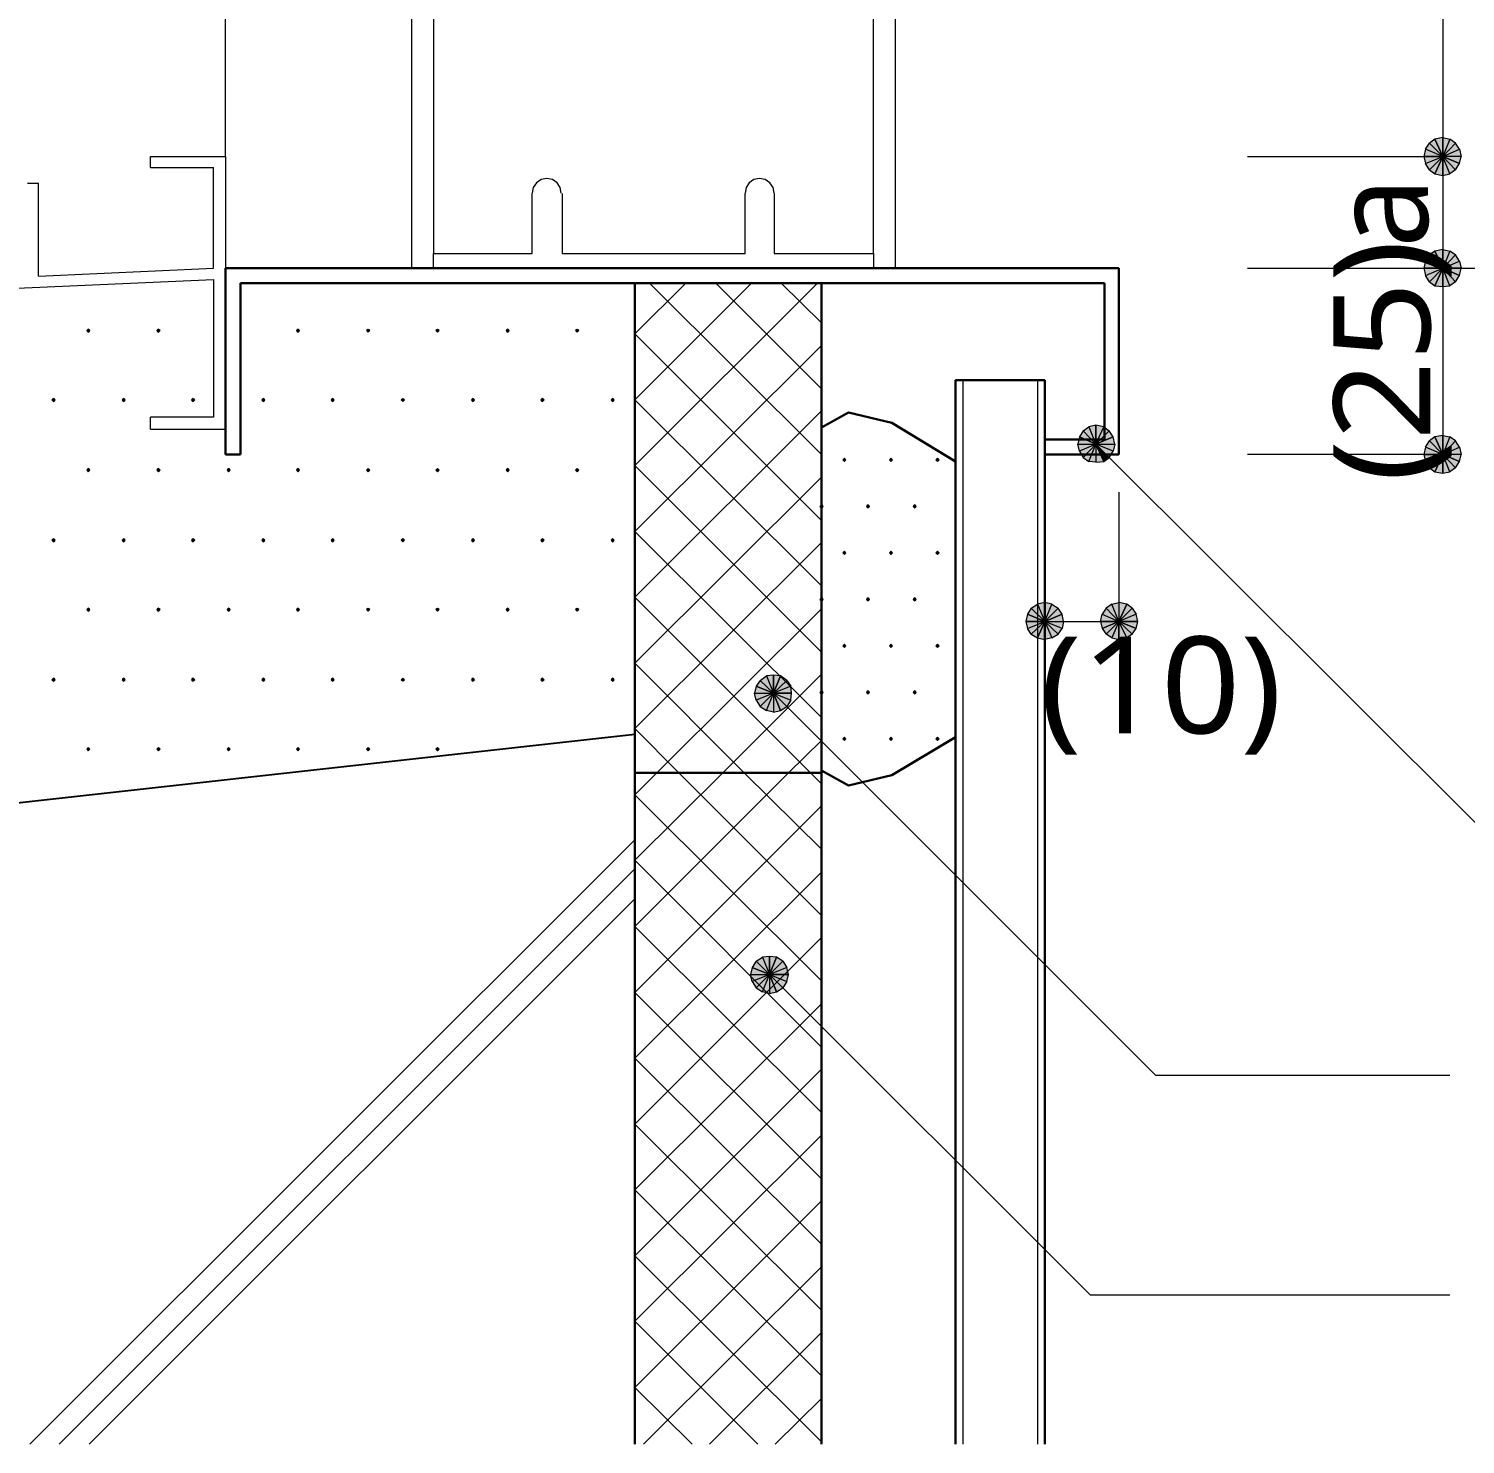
# Model space of a CAD drawing. Header units: millimetres. Extents: x 0 to 420, y 0 to 297.
# Drawn here: x 247 to 285.57, y 114.45 to 152.46 of the extents above; entities that cross this region are included whole.
import ezdxf
from ezdxf.enums import TextEntityAlignment as Align

# ---------------------------------------------------------------- set-up
doc = ezdxf.new("R2010")
doc.units = ezdxf.units.MM
doc.styles.add('kst32b', font='NotoSansJP-Variable.ttf')

msp = doc.modelspace()

# ---------------------------------------------------------------- hatches: boundary and pattern name
h = msp.add_hatch(color=7)
h.paths.add_polyline_path([(284.755, 149.5), (284.607, 149.394), (284.967, 149.034), (284.755, 149.5)])
h.paths.add_polyline_path([(284.607, 149.394), (284.967, 149.034), (284.501, 149.225), (284.607, 149.394)])
h.paths.add_polyline_path([(284.967, 149.034), (284.501, 149.225), (284.459, 149.034), (284.967, 149.034)])
h = msp.add_hatch(color=7)
h.paths.add_polyline_path([(285.305, 149.394), (285.157, 149.5), (284.967, 149.034), (285.305, 149.394)])
h.paths.add_polyline_path([(285.157, 149.5), (284.967, 149.034), (284.967, 149.542), (285.157, 149.5)])
h.paths.add_polyline_path([(284.967, 149.034), (284.967, 149.542), (284.755, 149.5), (284.967, 149.034)])
h = msp.add_hatch(color=7)
h.paths.add_polyline_path([(285.411, 148.844), (285.454, 149.034), (284.967, 149.034), (285.411, 148.844)])
h.paths.add_polyline_path([(285.454, 149.034), (284.967, 149.034), (285.411, 149.225), (285.454, 149.034)])
h.paths.add_polyline_path([(284.967, 149.034), (285.411, 149.225), (285.305, 149.394), (284.967, 149.034)])
h = msp.add_hatch(color=7)
h.paths.add_polyline_path([(284.459, 149.034), (284.501, 148.844), (284.967, 149.034), (284.459, 149.034)])
h.paths.add_polyline_path([(284.501, 148.844), (284.967, 149.034), (284.607, 148.675), (284.501, 148.844)])
h.paths.add_polyline_path([(284.967, 149.034), (284.607, 148.675), (284.755, 148.569), (284.967, 149.034)])
for points in [[(284.755, 148.569), (284.967, 148.526), (284.967, 149.034), (284.755, 148.569)], [(284.755, 145.563), (284.967, 145.542), (284.967, 146.029), (284.755, 145.563)], [(248.603, 144.399), (248.581, 144.378), (248.56, 144.357), (248.581, 144.335), (248.603, 144.314), (248.624, 144.335), (248.645, 144.357), (248.624, 144.378), (248.603, 144.399)], [(250.486, 144.399), (250.465, 144.378), (250.444, 144.357), (250.465, 144.335), (250.486, 144.314), (250.507, 144.335), (250.529, 144.357), (250.507, 144.378), (250.486, 144.399)], [(254.233, 144.399), (254.212, 144.378), (254.191, 144.357), (254.212, 144.335), (254.233, 144.314), (254.254, 144.335), (254.275, 144.357), (254.254, 144.378), (254.233, 144.399)], [(256.117, 144.399), (256.096, 144.378), (256.074, 144.357), (256.096, 144.335), (256.117, 144.314), (256.138, 144.335), (256.159, 144.357), (256.138, 144.378), (256.117, 144.399)], [(257.979, 144.399), (257.958, 144.378), (257.937, 144.357), (257.958, 144.335), (257.979, 144.314), (258, 144.335), (258.022, 144.357), (258, 144.378), (257.979, 144.399)], [(259.863, 144.399), (259.842, 144.378), (259.821, 144.357), (259.842, 144.335), (259.863, 144.314), (259.884, 144.335), (259.905, 144.357), (259.884, 144.378), (259.863, 144.399)], [(261.726, 144.399), (261.705, 144.378), (261.684, 144.357), (261.705, 144.335), (261.726, 144.314), (261.747, 144.335), (261.768, 144.357), (261.747, 144.378), (261.726, 144.399)], [(247.671, 142.536), (247.65, 142.515), (247.629, 142.494), (247.65, 142.473), (247.671, 142.452), (247.692, 142.473), (247.714, 142.494), (247.692, 142.515), (247.671, 142.536)], [(249.555, 142.536), (249.534, 142.515), (249.513, 142.494), (249.534, 142.473), (249.555, 142.452), (249.576, 142.473), (249.597, 142.494), (249.576, 142.515), (249.555, 142.536)], [(251.418, 142.536), (251.396, 142.515), (251.375, 142.494), (251.396, 142.473), (251.418, 142.452), (251.439, 142.473), (251.46, 142.494), (251.439, 142.515), (251.418, 142.536)], [(253.302, 142.536), (253.28, 142.515), (253.259, 142.494), (253.28, 142.473), (253.302, 142.452), (253.323, 142.473), (253.344, 142.494), (253.323, 142.515), (253.302, 142.536)], [(255.164, 142.536), (255.143, 142.515), (255.122, 142.494), (255.143, 142.473), (255.164, 142.452), (255.185, 142.473), (255.207, 142.494), (255.185, 142.515), (255.164, 142.536)], [(257.048, 142.536), (257.027, 142.515), (257.006, 142.494), (257.027, 142.473), (257.048, 142.452), (257.069, 142.473), (257.09, 142.494), (257.069, 142.515), (257.048, 142.536)], [(258.932, 142.536), (258.911, 142.515), (258.889, 142.494), (258.911, 142.473), (258.932, 142.452), (258.953, 142.473), (258.974, 142.494), (258.953, 142.515), (258.932, 142.536)], [(260.795, 142.536), (260.773, 142.515), (260.752, 142.494), (260.773, 142.473), (260.795, 142.452), (260.816, 142.473), (260.837, 142.494), (260.816, 142.515), (260.795, 142.536)], [(262.678, 142.536), (262.657, 142.515), (262.636, 142.494), (262.657, 142.473), (262.678, 142.452), (262.7, 142.473), (262.721, 142.494), (262.7, 142.515), (262.678, 142.536)], [(275.865, 140.843), (276.013, 140.949), (275.654, 141.309), (275.865, 140.843)], [(268.901, 140.928), (268.88, 140.906), (268.859, 140.885), (268.88, 140.864), (268.901, 140.843), (268.923, 140.864), (268.944, 140.885), (268.923, 140.906), (268.901, 140.928)], [(270.15, 140.928), (270.129, 140.906), (270.108, 140.885), (270.129, 140.864), (270.15, 140.843), (270.171, 140.864), (270.193, 140.885), (270.171, 140.906), (270.15, 140.928)], [(271.399, 140.928), (271.378, 140.906), (271.357, 140.885), (271.378, 140.864), (271.399, 140.843), (271.42, 140.864), (271.441, 140.885), (271.42, 140.906), (271.399, 140.928)], [(284.755, 140.568), (284.967, 140.525), (284.967, 141.033), (284.755, 140.568)], [(248.603, 140.652), (248.581, 140.631), (248.56, 140.61), (248.581, 140.589), (248.603, 140.568), (248.624, 140.589), (248.645, 140.61), (248.624, 140.631), (248.603, 140.652)], [(250.486, 140.652), (250.465, 140.631), (250.444, 140.61), (250.465, 140.589), (250.486, 140.568), (250.507, 140.589), (250.529, 140.61), (250.507, 140.631), (250.486, 140.652)], [(252.37, 140.652), (252.349, 140.631), (252.328, 140.61), (252.349, 140.589), (252.37, 140.568), (252.391, 140.589), (252.412, 140.61), (252.391, 140.631), (252.37, 140.652)], [(254.233, 140.652), (254.212, 140.631), (254.191, 140.61), (254.212, 140.589), (254.233, 140.568), (254.254, 140.589), (254.275, 140.61), (254.254, 140.631), (254.233, 140.652)], [(256.117, 140.652), (256.096, 140.631), (256.074, 140.61), (256.096, 140.589), (256.117, 140.568), (256.138, 140.589), (256.159, 140.61), (256.138, 140.631), (256.117, 140.652)], [(257.979, 140.652), (257.958, 140.631), (257.937, 140.61), (257.958, 140.589), (257.979, 140.568), (258, 140.589), (258.022, 140.61), (258, 140.631), (257.979, 140.652)], [(259.863, 140.652), (259.842, 140.631), (259.821, 140.61), (259.842, 140.589), (259.863, 140.568), (259.884, 140.589), (259.905, 140.61), (259.884, 140.631), (259.863, 140.652)], [(261.726, 140.652), (261.705, 140.631), (261.684, 140.61), (261.705, 140.589), (261.726, 140.568), (261.747, 140.589), (261.768, 140.61), (261.747, 140.631), (261.726, 140.652)], [(268.287, 139.679), (268.266, 139.658), (268.245, 139.636), (268.266, 139.615), (268.287, 139.594), (268.309, 139.615), (268.33, 139.636), (268.309, 139.658), (268.287, 139.679)], [(269.536, 139.679), (269.515, 139.658), (269.494, 139.636), (269.515, 139.615), (269.536, 139.594), (269.557, 139.615), (269.579, 139.636), (269.557, 139.658), (269.536, 139.679)], [(270.785, 139.679), (270.764, 139.658), (270.743, 139.636), (270.764, 139.615), (270.785, 139.594), (270.806, 139.615), (270.828, 139.636), (270.806, 139.658), (270.785, 139.679)], [(247.671, 138.769), (247.65, 138.747), (247.629, 138.726), (247.65, 138.705), (247.671, 138.684), (247.692, 138.705), (247.714, 138.726), (247.692, 138.747), (247.671, 138.769)], [(249.555, 138.769), (249.534, 138.747), (249.513, 138.726), (249.534, 138.705), (249.555, 138.684), (249.576, 138.705), (249.597, 138.726), (249.576, 138.747), (249.555, 138.769)], [(251.418, 138.769), (251.396, 138.747), (251.375, 138.726), (251.396, 138.705), (251.418, 138.684), (251.439, 138.705), (251.46, 138.726), (251.439, 138.747), (251.418, 138.769)], [(253.302, 138.769), (253.28, 138.747), (253.259, 138.726), (253.28, 138.705), (253.302, 138.684), (253.323, 138.705), (253.344, 138.726), (253.323, 138.747), (253.302, 138.769)], [(255.164, 138.769), (255.143, 138.747), (255.122, 138.726), (255.143, 138.705), (255.164, 138.684), (255.185, 138.705), (255.207, 138.726), (255.185, 138.747), (255.164, 138.769)], [(257.048, 138.769), (257.027, 138.747), (257.006, 138.726), (257.027, 138.705), (257.048, 138.684), (257.069, 138.705), (257.09, 138.726), (257.069, 138.747), (257.048, 138.769)], [(258.932, 138.769), (258.911, 138.747), (258.889, 138.726), (258.911, 138.705), (258.932, 138.684), (258.953, 138.705), (258.974, 138.726), (258.953, 138.747), (258.932, 138.769)], [(260.795, 138.769), (260.773, 138.747), (260.752, 138.726), (260.773, 138.705), (260.795, 138.684), (260.816, 138.705), (260.837, 138.726), (260.816, 138.747), (260.795, 138.769)], [(262.678, 138.769), (262.657, 138.747), (262.636, 138.726), (262.657, 138.705), (262.678, 138.684), (262.7, 138.705), (262.721, 138.726), (262.7, 138.747), (262.678, 138.769)], [(268.901, 138.43), (268.88, 138.409), (268.859, 138.388), (268.88, 138.367), (268.901, 138.345), (268.923, 138.367), (268.944, 138.388), (268.923, 138.409), (268.901, 138.43)], [(270.15, 138.43), (270.129, 138.409), (270.108, 138.388), (270.129, 138.367), (270.15, 138.345), (270.171, 138.367), (270.193, 138.388), (270.171, 138.409), (270.15, 138.43)], [(271.399, 138.43), (271.378, 138.409), (271.357, 138.388), (271.378, 138.367), (271.399, 138.345), (271.42, 138.367), (271.441, 138.388), (271.42, 138.409), (271.399, 138.43)], [(248.603, 136.906), (248.581, 136.885), (248.56, 136.864), (248.581, 136.842), (248.603, 136.821), (248.624, 136.842), (248.645, 136.864), (248.624, 136.885), (248.603, 136.906)], [(250.486, 136.906), (250.465, 136.885), (250.444, 136.864), (250.465, 136.842), (250.486, 136.821), (250.507, 136.842), (250.529, 136.864), (250.507, 136.885), (250.486, 136.906)], [(252.37, 136.906), (252.349, 136.885), (252.328, 136.864), (252.349, 136.842), (252.37, 136.821), (252.391, 136.842), (252.412, 136.864), (252.391, 136.885), (252.37, 136.906)], [(254.233, 136.906), (254.212, 136.885), (254.191, 136.864), (254.212, 136.842), (254.233, 136.821), (254.254, 136.842), (254.275, 136.864), (254.254, 136.885), (254.233, 136.906)], [(256.117, 136.906), (256.096, 136.885), (256.074, 136.864), (256.096, 136.842), (256.117, 136.821), (256.138, 136.842), (256.159, 136.864), (256.138, 136.885), (256.117, 136.906)], [(257.979, 136.906), (257.958, 136.885), (257.937, 136.864), (257.958, 136.842), (257.979, 136.821), (258, 136.842), (258.022, 136.864), (258, 136.885), (257.979, 136.906)], [(259.863, 136.906), (259.842, 136.885), (259.821, 136.864), (259.842, 136.842), (259.863, 136.821), (259.884, 136.842), (259.905, 136.864), (259.884, 136.885), (259.863, 136.906)], [(261.726, 136.906), (261.705, 136.885), (261.684, 136.864), (261.705, 136.842), (261.726, 136.821), (261.747, 136.842), (261.768, 136.864), (261.747, 136.885), (261.726, 136.906)], [(268.287, 137.181), (268.266, 137.16), (268.245, 137.139), (268.266, 137.118), (268.287, 137.096), (268.309, 137.118), (268.33, 137.139), (268.309, 137.16), (268.287, 137.181)], [(269.536, 137.181), (269.515, 137.16), (269.494, 137.139), (269.515, 137.118), (269.536, 137.096), (269.557, 137.118), (269.579, 137.139), (269.557, 137.16), (269.536, 137.181)], [(270.785, 137.181), (270.764, 137.16), (270.743, 137.139), (270.764, 137.118), (270.785, 137.096), (270.806, 137.118), (270.828, 137.139), (270.806, 137.16), (270.785, 137.181)], [(273.812, 136.737), (273.77, 136.546), (274.278, 136.546), (273.812, 136.737)], [(276.733, 136.356), (276.775, 136.546), (276.267, 136.546), (276.733, 136.356)], [(268.901, 135.932), (268.88, 135.911), (268.859, 135.89), (268.88, 135.869), (268.901, 135.848), (268.923, 135.869), (268.944, 135.89), (268.923, 135.911), (268.901, 135.932)], [(270.15, 135.932), (270.129, 135.911), (270.108, 135.89), (270.129, 135.869), (270.15, 135.848), (270.171, 135.869), (270.193, 135.89), (270.171, 135.911), (270.15, 135.932)], [(271.399, 135.932), (271.378, 135.911), (271.357, 135.89), (271.378, 135.869), (271.399, 135.848), (271.42, 135.869), (271.441, 135.89), (271.42, 135.911), (271.399, 135.932)], [(247.671, 135.022), (247.65, 135.001), (247.629, 134.98), (247.65, 134.959), (247.671, 134.938), (247.692, 134.959), (247.714, 134.98), (247.692, 135.001), (247.671, 135.022)], [(249.555, 135.022), (249.534, 135.001), (249.513, 134.98), (249.534, 134.959), (249.555, 134.938), (249.576, 134.959), (249.597, 134.98), (249.576, 135.001), (249.555, 135.022)], [(251.418, 135.022), (251.396, 135.001), (251.375, 134.98), (251.396, 134.959), (251.418, 134.938), (251.439, 134.959), (251.46, 134.98), (251.439, 135.001), (251.418, 135.022)], [(253.302, 135.022), (253.28, 135.001), (253.259, 134.98), (253.28, 134.959), (253.302, 134.938), (253.323, 134.959), (253.344, 134.98), (253.323, 135.001), (253.302, 135.022)], [(255.164, 135.022), (255.143, 135.001), (255.122, 134.98), (255.143, 134.959), (255.164, 134.938), (255.185, 134.959), (255.207, 134.98), (255.185, 135.001), (255.164, 135.022)], [(257.048, 135.022), (257.027, 135.001), (257.006, 134.98), (257.027, 134.959), (257.048, 134.938), (257.069, 134.959), (257.09, 134.98), (257.069, 135.001), (257.048, 135.022)], [(258.932, 135.022), (258.911, 135.001), (258.889, 134.98), (258.911, 134.959), (258.932, 134.938), (258.953, 134.959), (258.974, 134.98), (258.953, 135.001), (258.932, 135.022)], [(260.795, 135.022), (260.773, 135.001), (260.752, 134.98), (260.773, 134.959), (260.795, 134.938), (260.816, 134.959), (260.837, 134.98), (260.816, 135.001), (260.795, 135.022)], [(262.678, 135.022), (262.657, 135.001), (262.636, 134.98), (262.657, 134.959), (262.678, 134.938), (262.7, 134.959), (262.721, 134.98), (262.7, 135.001), (262.678, 135.022)], [(267.187, 135.086), (266.996, 135.107), (266.996, 134.62), (267.187, 135.086)], [(268.287, 134.683), (268.266, 134.662), (268.245, 134.641), (268.266, 134.62), (268.287, 134.599), (268.309, 134.62), (268.33, 134.641), (268.309, 134.662), (268.287, 134.683)], [(269.536, 134.683), (269.515, 134.662), (269.494, 134.641), (269.515, 134.62), (269.536, 134.599), (269.557, 134.62), (269.579, 134.641), (269.557, 134.662), (269.536, 134.683)], [(270.785, 134.683), (270.764, 134.662), (270.743, 134.641), (270.764, 134.62), (270.785, 134.599), (270.806, 134.62), (270.828, 134.641), (270.806, 134.662), (270.785, 134.683)], [(268.901, 133.435), (268.88, 133.413), (268.859, 133.392), (268.88, 133.371), (268.901, 133.35), (268.923, 133.371), (268.944, 133.392), (268.923, 133.413), (268.901, 133.435)], [(270.15, 133.435), (270.129, 133.413), (270.108, 133.392), (270.129, 133.371), (270.15, 133.35), (270.171, 133.371), (270.193, 133.392), (270.171, 133.413), (270.15, 133.435)], [(271.399, 133.435), (271.378, 133.413), (271.357, 133.392), (271.378, 133.371), (271.399, 133.35), (271.42, 133.371), (271.441, 133.392), (271.42, 133.413), (271.399, 133.435)], [(248.603, 133.159), (248.581, 133.138), (248.56, 133.117), (248.581, 133.096), (248.603, 133.075), (248.624, 133.096), (248.645, 133.117), (248.624, 133.138), (248.603, 133.159)], [(250.486, 133.159), (250.465, 133.138), (250.444, 133.117), (250.465, 133.096), (250.486, 133.075), (250.507, 133.096), (250.529, 133.117), (250.507, 133.138), (250.486, 133.159)], [(252.37, 133.159), (252.349, 133.138), (252.328, 133.117), (252.349, 133.096), (252.37, 133.075), (252.391, 133.096), (252.412, 133.117), (252.391, 133.138), (252.37, 133.159)], [(254.233, 133.159), (254.212, 133.138), (254.191, 133.117), (254.212, 133.096), (254.233, 133.075), (254.254, 133.096), (254.275, 133.117), (254.254, 133.138), (254.233, 133.159)], [(256.117, 133.159), (256.096, 133.138), (256.074, 133.117), (256.096, 133.096), (256.117, 133.075), (256.138, 133.096), (256.159, 133.117), (256.138, 133.138), (256.117, 133.159)], [(257.979, 133.159), (257.958, 133.138), (257.937, 133.117), (257.958, 133.096), (257.979, 133.075), (258, 133.096), (258.022, 133.117), (258, 133.138), (257.979, 133.159)], [(267.081, 127.529), (266.891, 127.55), (266.891, 127.063), (267.081, 127.529)]]:
    msp.add_hatch(color=7).paths.add_polyline_path(points)
h = msp.add_hatch(color=7)
h.paths.add_polyline_path([(284.967, 148.526), (285.157, 148.569), (284.967, 149.034), (284.967, 148.526)])
h.paths.add_polyline_path([(285.157, 148.569), (284.967, 149.034), (285.305, 148.675), (285.157, 148.569)])
h.paths.add_polyline_path([(284.967, 149.034), (285.305, 148.675), (285.411, 148.844), (284.967, 149.034)])
h = msp.add_hatch(color=7)
h.paths.add_polyline_path([(284.755, 146.494), (284.607, 146.389), (284.967, 146.029), (284.755, 146.494)])
h.paths.add_polyline_path([(284.607, 146.389), (284.967, 146.029), (284.501, 146.219), (284.607, 146.389)])
h.paths.add_polyline_path([(284.967, 146.029), (284.501, 146.219), (284.459, 146.029), (284.967, 146.029)])
h = msp.add_hatch(color=7)
h.paths.add_polyline_path([(285.305, 146.389), (285.157, 146.494), (284.967, 146.029), (285.305, 146.389)])
h.paths.add_polyline_path([(285.157, 146.494), (284.967, 146.029), (284.967, 146.537), (285.157, 146.494)])
h.paths.add_polyline_path([(284.967, 146.029), (284.967, 146.537), (284.755, 146.494), (284.967, 146.029)])
h = msp.add_hatch(color=7)
h.paths.add_polyline_path([(285.411, 145.838), (285.454, 146.029), (284.967, 146.029), (285.411, 145.838)])
h.paths.add_polyline_path([(285.454, 146.029), (284.967, 146.029), (285.411, 146.219), (285.454, 146.029)])
h.paths.add_polyline_path([(284.967, 146.029), (285.411, 146.219), (285.305, 146.389), (284.967, 146.029)])
h = msp.add_hatch(color=7)
h.paths.add_polyline_path([(284.459, 146.029), (284.501, 145.838), (284.967, 146.029), (284.459, 146.029)])
h.paths.add_polyline_path([(284.501, 145.838), (284.967, 146.029), (284.607, 145.669), (284.501, 145.838)])
h.paths.add_polyline_path([(284.967, 146.029), (284.607, 145.669), (284.755, 145.563), (284.967, 146.029)])
h = msp.add_hatch(color=7)
h.paths.add_polyline_path([(284.967, 145.542), (285.157, 145.563), (284.967, 146.029), (284.967, 145.542)])
h.paths.add_polyline_path([(285.157, 145.563), (284.967, 146.029), (285.305, 145.669), (285.157, 145.563)])
h.paths.add_polyline_path([(284.967, 146.029), (285.305, 145.669), (285.411, 145.838), (284.967, 146.029)])
h = msp.add_hatch(color=7)
h.paths.add_polyline_path([(275.654, 141.817), (275.463, 141.774), (275.654, 141.309), (275.654, 141.817)])
h.paths.add_polyline_path([(275.463, 141.774), (275.654, 141.309), (275.315, 141.668), (275.463, 141.774)])
h.paths.add_polyline_path([(275.654, 141.309), (275.315, 141.668), (275.209, 141.499), (275.654, 141.309)])
h = msp.add_hatch(color=7)
h.paths.add_polyline_path([(276.119, 141.499), (276.013, 141.668), (275.654, 141.309), (276.119, 141.499)])
h.paths.add_polyline_path([(276.013, 141.668), (275.654, 141.309), (275.865, 141.774), (276.013, 141.668)])
h.paths.add_polyline_path([(275.654, 141.309), (275.865, 141.774), (275.654, 141.817), (275.654, 141.309)])
h = msp.add_hatch(color=7)
h.paths.add_polyline_path([(285.305, 141.393), (285.157, 141.499), (284.967, 141.033), (285.305, 141.393)])
h.paths.add_polyline_path([(285.157, 141.499), (284.967, 141.033), (284.967, 141.542), (285.157, 141.499)])
h.paths.add_polyline_path([(284.967, 141.033), (284.967, 141.542), (284.755, 141.499), (284.967, 141.033)])
h = msp.add_hatch(color=7)
h.paths.add_polyline_path([(275.209, 141.499), (275.167, 141.309), (275.654, 141.309), (275.209, 141.499)])
h.paths.add_polyline_path([(275.167, 141.309), (275.654, 141.309), (275.209, 141.118), (275.167, 141.309)])
h.paths.add_polyline_path([(275.654, 141.309), (275.209, 141.118), (275.315, 140.949), (275.654, 141.309)])
h = msp.add_hatch(color=7)
h.paths.add_polyline_path([(275.315, 140.949), (275.463, 140.843), (275.654, 141.309), (275.315, 140.949)])
h.paths.add_polyline_path([(275.463, 140.843), (275.654, 141.309), (275.654, 140.822), (275.463, 140.843)])
h.paths.add_polyline_path([(275.654, 141.309), (275.654, 140.822), (275.865, 140.843), (275.654, 141.309)])
h = msp.add_hatch(color=7)
h.paths.add_polyline_path([(276.013, 140.949), (276.119, 141.118), (275.654, 141.309), (276.013, 140.949)])
h.paths.add_polyline_path([(276.119, 141.118), (275.654, 141.309), (276.162, 141.309), (276.119, 141.118)])
h.paths.add_polyline_path([(275.654, 141.309), (276.162, 141.309), (276.119, 141.499), (275.654, 141.309)])
h = msp.add_hatch(color=7)
h.paths.add_polyline_path([(284.755, 141.499), (284.607, 141.393), (284.967, 141.033), (284.755, 141.499)])
h.paths.add_polyline_path([(284.607, 141.393), (284.967, 141.033), (284.501, 141.224), (284.607, 141.393)])
h.paths.add_polyline_path([(284.967, 141.033), (284.501, 141.224), (284.459, 141.033), (284.967, 141.033)])
h = msp.add_hatch(color=7)
h.paths.add_polyline_path([(285.411, 140.843), (285.454, 141.033), (284.967, 141.033), (285.411, 140.843)])
h.paths.add_polyline_path([(285.454, 141.033), (284.967, 141.033), (285.411, 141.224), (285.454, 141.033)])
h.paths.add_polyline_path([(284.967, 141.033), (285.411, 141.224), (285.305, 141.393), (284.967, 141.033)])
h = msp.add_hatch(color=7)
h.paths.add_polyline_path([(284.459, 141.033), (284.501, 140.843), (284.967, 141.033), (284.459, 141.033)])
h.paths.add_polyline_path([(284.501, 140.843), (284.967, 141.033), (284.607, 140.674), (284.501, 140.843)])
h.paths.add_polyline_path([(284.967, 141.033), (284.607, 140.674), (284.755, 140.568), (284.967, 141.033)])
h = msp.add_hatch(color=7)
h.paths.add_polyline_path([(284.967, 140.525), (285.157, 140.568), (284.967, 141.033), (284.967, 140.525)])
h.paths.add_polyline_path([(285.157, 140.568), (284.967, 141.033), (285.305, 140.674), (285.157, 140.568)])
h.paths.add_polyline_path([(284.967, 141.033), (285.305, 140.674), (285.411, 140.843), (284.967, 141.033)])
h = msp.add_hatch(color=7)
h.paths.add_polyline_path([(274.278, 137.054), (274.087, 137.012), (274.278, 136.546), (274.278, 137.054)])
h.paths.add_polyline_path([(274.087, 137.012), (274.278, 136.546), (273.918, 136.906), (274.087, 137.012)])
h.paths.add_polyline_path([(274.278, 136.546), (273.918, 136.906), (273.812, 136.737), (274.278, 136.546)])
h = msp.add_hatch(color=7)
h.paths.add_polyline_path([(274.743, 136.737), (274.637, 136.906), (274.278, 136.546), (274.743, 136.737)])
h.paths.add_polyline_path([(274.637, 136.906), (274.278, 136.546), (274.468, 137.012), (274.637, 136.906)])
h.paths.add_polyline_path([(274.278, 136.546), (274.468, 137.012), (274.278, 137.054), (274.278, 136.546)])
h = msp.add_hatch(color=7)
h.paths.add_polyline_path([(275.929, 136.906), (275.823, 136.737), (276.267, 136.546), (275.929, 136.906)])
h.paths.add_polyline_path([(275.823, 136.737), (276.267, 136.546), (275.78, 136.546), (275.823, 136.737)])
h.paths.add_polyline_path([(276.267, 136.546), (275.78, 136.546), (275.823, 136.356), (276.267, 136.546)])
h = msp.add_hatch(color=7)
h.paths.add_polyline_path([(276.479, 137.012), (276.267, 137.054), (276.267, 136.546), (276.479, 137.012)])
h.paths.add_polyline_path([(276.267, 137.054), (276.267, 136.546), (276.077, 137.012), (276.267, 137.054)])
h.paths.add_polyline_path([(276.267, 136.546), (276.077, 137.012), (275.929, 136.906), (276.267, 136.546)])
h = msp.add_hatch(color=7)
h.paths.add_polyline_path([(276.775, 136.546), (276.733, 136.737), (276.267, 136.546), (276.775, 136.546)])
h.paths.add_polyline_path([(276.733, 136.737), (276.267, 136.546), (276.627, 136.906), (276.733, 136.737)])
h.paths.add_polyline_path([(276.267, 136.546), (276.627, 136.906), (276.479, 137.012), (276.267, 136.546)])
h = msp.add_hatch(color=7)
h.paths.add_polyline_path([(273.77, 136.546), (273.812, 136.356), (274.278, 136.546), (273.77, 136.546)])
h.paths.add_polyline_path([(273.812, 136.356), (274.278, 136.546), (273.918, 136.208), (273.812, 136.356)])
h.paths.add_polyline_path([(274.278, 136.546), (273.918, 136.208), (274.087, 136.102), (274.278, 136.546)])
h = msp.add_hatch(color=7)
h.paths.add_polyline_path([(274.087, 136.102), (274.278, 136.059), (274.278, 136.546), (274.087, 136.102)])
h.paths.add_polyline_path([(274.278, 136.059), (274.278, 136.546), (274.468, 136.102), (274.278, 136.059)])
h.paths.add_polyline_path([(274.278, 136.546), (274.468, 136.102), (274.637, 136.208), (274.278, 136.546)])
h = msp.add_hatch(color=7)
h.paths.add_polyline_path([(274.637, 136.208), (274.743, 136.356), (274.278, 136.546), (274.637, 136.208)])
h.paths.add_polyline_path([(274.743, 136.356), (274.278, 136.546), (274.786, 136.546), (274.743, 136.356)])
h.paths.add_polyline_path([(274.278, 136.546), (274.786, 136.546), (274.743, 136.737), (274.278, 136.546)])
h = msp.add_hatch(color=7)
h.paths.add_polyline_path([(275.823, 136.356), (275.929, 136.208), (276.267, 136.546), (275.823, 136.356)])
h.paths.add_polyline_path([(275.929, 136.208), (276.267, 136.546), (276.077, 136.102), (275.929, 136.208)])
h.paths.add_polyline_path([(276.267, 136.546), (276.077, 136.102), (276.267, 136.059), (276.267, 136.546)])
h = msp.add_hatch(color=7)
h.paths.add_polyline_path([(276.267, 136.059), (276.479, 136.102), (276.267, 136.546), (276.267, 136.059)])
h.paths.add_polyline_path([(276.479, 136.102), (276.267, 136.546), (276.627, 136.208), (276.479, 136.102)])
h.paths.add_polyline_path([(276.267, 136.546), (276.627, 136.208), (276.733, 136.356), (276.267, 136.546)])
h = msp.add_hatch(color=7)
h.paths.add_polyline_path([(266.996, 135.107), (266.806, 135.086), (266.996, 134.62), (266.996, 135.107)])
h.paths.add_polyline_path([(266.806, 135.086), (266.996, 134.62), (266.637, 134.959), (266.806, 135.086)])
h.paths.add_polyline_path([(266.996, 134.62), (266.637, 134.959), (266.531, 134.81), (266.996, 134.62)])
h = msp.add_hatch(color=7)
h.paths.add_polyline_path([(267.483, 134.62), (267.462, 134.81), (266.996, 134.62), (267.483, 134.62)])
h.paths.add_polyline_path([(267.462, 134.81), (266.996, 134.62), (267.356, 134.959), (267.462, 134.81)])
h.paths.add_polyline_path([(266.996, 134.62), (267.356, 134.959), (267.187, 135.086), (266.996, 134.62)])
h = msp.add_hatch(color=7)
h.paths.add_polyline_path([(266.531, 134.81), (266.488, 134.62), (266.996, 134.62), (266.531, 134.81)])
h.paths.add_polyline_path([(266.488, 134.62), (266.996, 134.62), (266.531, 134.429), (266.488, 134.62)])
h.paths.add_polyline_path([(266.996, 134.62), (266.531, 134.429), (266.637, 134.26), (266.996, 134.62)])
h = msp.add_hatch(color=7)
h.paths.add_polyline_path([(266.637, 134.26), (266.806, 134.154), (266.996, 134.62), (266.637, 134.26)])
h.paths.add_polyline_path([(266.806, 134.154), (266.996, 134.62), (266.996, 134.112), (266.806, 134.154)])
h.paths.add_polyline_path([(266.996, 134.62), (266.996, 134.112), (267.187, 134.154), (266.996, 134.62)])
h = msp.add_hatch(color=7)
h.paths.add_polyline_path([(267.187, 134.154), (267.356, 134.26), (266.996, 134.62), (267.187, 134.154)])
h.paths.add_polyline_path([(267.356, 134.26), (266.996, 134.62), (267.462, 134.429), (267.356, 134.26)])
h.paths.add_polyline_path([(266.996, 134.62), (267.462, 134.429), (267.483, 134.62), (266.996, 134.62)])
h = msp.add_hatch(color=7)
h.paths.add_polyline_path([(266.891, 127.55), (266.7, 127.529), (266.891, 127.063), (266.891, 127.55)])
h.paths.add_polyline_path([(266.7, 127.529), (266.891, 127.063), (266.531, 127.423), (266.7, 127.529)])
h.paths.add_polyline_path([(266.891, 127.063), (266.531, 127.423), (266.425, 127.254), (266.891, 127.063)])
h = msp.add_hatch(color=7)
h.paths.add_polyline_path([(267.398, 127.063), (267.356, 127.254), (266.891, 127.063), (267.398, 127.063)])
h.paths.add_polyline_path([(267.356, 127.254), (266.891, 127.063), (267.25, 127.423), (267.356, 127.254)])
h.paths.add_polyline_path([(266.891, 127.063), (267.25, 127.423), (267.081, 127.529), (266.891, 127.063)])
h = msp.add_hatch(color=7)
h.paths.add_polyline_path([(266.425, 127.254), (266.382, 127.063), (266.891, 127.063), (266.425, 127.254)])
h.paths.add_polyline_path([(266.382, 127.063), (266.891, 127.063), (266.425, 126.873), (266.382, 127.063)])
h.paths.add_polyline_path([(266.891, 127.063), (266.425, 126.873), (266.531, 126.704), (266.891, 127.063)])
h = msp.add_hatch(color=7)
h.paths.add_polyline_path([(266.531, 126.704), (266.7, 126.598), (266.891, 127.063), (266.531, 126.704)])
h.paths.add_polyline_path([(266.7, 126.598), (266.891, 127.063), (266.891, 126.555), (266.7, 126.598)])
h.paths.add_polyline_path([(266.891, 127.063), (266.891, 126.555), (267.081, 126.598), (266.891, 127.063)])
h = msp.add_hatch(color=7)
h.paths.add_polyline_path([(267.081, 126.598), (267.25, 126.704), (266.891, 127.063), (267.081, 126.598)])
h.paths.add_polyline_path([(267.25, 126.704), (266.891, 127.063), (267.356, 126.873), (267.25, 126.704)])
h.paths.add_polyline_path([(266.891, 127.063), (267.356, 126.873), (267.398, 127.063), (266.891, 127.063)])

# ---------------------------------------------------------------- linework, layer by layer
at = {"lineweight": 13}
for points in [[(284.967, 216.937), (284.967, 141.033), (279.718, 141.033)], [(252.286, 149.034), (252.286, 175.747)], [(257.281, 175.747), (257.281, 146.029)], [(257.873, 175.747), (257.873, 146.431)], [(269.685, 146.431), (269.685, 175.747)], [(270.277, 146.029), (270.277, 175.747)], [(250.275, 149.034), (252.286, 149.034), (252.286, 141.711)], [(250.275, 148.738), (250.275, 149.034)], [(279.718, 149.034), (284.967, 149.034)], [(247.269, 145.817), (251.968, 146.029), (251.968, 148.738)], [(250.275, 148.738), (251.968, 148.738)], [(246.973, 148.315), (247.269, 148.315)], [(247.269, 145.817), (247.269, 148.315)], [(260.911, 148.442), (260.758, 148.411), (260.634, 148.327), (260.55, 148.203), (260.519, 148.05)], [(261.302, 148.05), (261.272, 148.203), (261.188, 148.327), (261.063, 148.411), (260.911, 148.442)], [(266.626, 148.442), (266.474, 148.411), (266.349, 148.327), (266.265, 148.203), (266.234, 148.05)], [(267.018, 148.05), (266.987, 148.203), (266.903, 148.327), (266.778, 148.411), (266.626, 148.442)], [(260.519, 146.431), (260.519, 148.04)], [(261.324, 148.04), (261.324, 146.431)], [(266.234, 146.431), (266.234, 148.04)], [(267.018, 148.04), (267.018, 146.431)], [(257.873, 146.029), (257.873, 146.431), (260.519, 146.431)], [(261.324, 146.431), (266.234, 146.431)], [(267.018, 146.431), (269.685, 146.431)], [(269.685, 146.431), (269.685, 146.029)], [(269.685, 146.029), (257.873, 146.029)], [(279.718, 146.029), (284.967, 146.029)], [(281.728, 146.029), (284.967, 146.029)], [(284.967, 146.029), (290.195, 146.029)], [(238.57, 145.14), (251.968, 145.732), (251.968, 142.028), (250.275, 142.028)], [(263.271, 144.272), (264.647, 145.627)], [(263.271, 142.494), (266.404, 145.627)], [(263.271, 140.737), (268.182, 145.627)], [(268.287, 141.033), (263.673, 145.627)], [(268.287, 142.79), (265.451, 145.627)], [(268.287, 144.568), (267.208, 145.627)], [(268.287, 139.255), (263.271, 144.272)], [(263.271, 138.959), (268.287, 143.954)], [(272.076, 143.023), (272.076, 114.448)], [(274.087, 143.023), (274.087, 114.448)], [(268.287, 137.499), (263.271, 142.494)], [(250.275, 141.711), (250.275, 142.028)], [(263.271, 137.202), (268.287, 142.198)], [(250.275, 141.711), (252.286, 141.711)], [(275.654, 141.309), (285.941, 131.043)], [(268.287, 135.721), (263.271, 140.737)], [(263.271, 135.424), (268.287, 140.42)], [(276.267, 140.017), (276.267, 136.525)], [(268.287, 133.964), (263.271, 138.959)], [(263.271, 133.667), (268.287, 138.663)], [(268.287, 132.186), (267.991, 132.482), (263.271, 137.202)], [(263.271, 131.889), (263.864, 132.482), (268.287, 136.885)], [(274.278, 136.546), (276.267, 136.546)], [(268.287, 130.429), (266.213, 132.482), (263.271, 135.424)], [(263.271, 130.133), (265.642, 132.482), (268.287, 135.128)], [(266.996, 134.62), (277.262, 124.354)], [(268.287, 128.651), (264.456, 132.482), (263.271, 133.667)], [(263.271, 128.355), (267.398, 132.482), (268.287, 133.35)], [(268.287, 126.894), (263.271, 131.889)], [(263.271, 126.577), (268.287, 131.593)], [(247.036, 114.448), (263.271, 130.683)], [(268.287, 125.116), (263.271, 130.133)], [(247.819, 114.448), (263.271, 129.9)], [(263.271, 124.82), (268.287, 129.815)], [(248.624, 114.448), (263.271, 129.096)], [(268.287, 123.359), (263.271, 128.355)], [(263.271, 123.042), (268.287, 128.058)], [(266.891, 127.063), (275.505, 118.449)], [(268.287, 121.581), (263.271, 126.577)], [(263.271, 121.285), (268.287, 126.28)], [(268.287, 119.825), (263.271, 124.82)], [(263.271, 119.507), (268.287, 124.523)], [(285.157, 124.354), (277.262, 124.354)], [(268.287, 118.046), (263.271, 123.042)], [(263.271, 117.75), (268.287, 122.746)], [(268.287, 116.29), (263.271, 121.285)], [(263.271, 115.972), (268.287, 120.989)], [(268.287, 114.512), (263.271, 119.507)], [(263.504, 114.448), (268.287, 119.211)], [(285.157, 118.449), (275.505, 118.449)], [(266.573, 114.448), (263.271, 117.75)], [(265.282, 114.448), (268.287, 117.454)], [(264.816, 114.448), (263.271, 115.972)], [(267.039, 114.448), (268.287, 115.676)]]:
    msp.add_lwpolyline(points, dxfattribs=at)
at = {"lineweight": 0}
for points in [[(284.607, 149.394), (284.967, 149.034), (284.501, 149.225)], [(284.755, 149.5), (284.607, 149.394), (284.967, 149.034)], [(284.967, 149.034), (284.967, 149.542), (284.755, 149.5)], [(285.157, 149.5), (284.967, 149.034), (284.967, 149.542)], [(285.305, 149.394), (285.157, 149.5), (284.967, 149.034)], [(284.967, 149.034), (285.411, 149.225), (285.305, 149.394)], [(284.967, 149.034), (284.501, 149.225), (284.459, 149.034)], [(284.459, 149.034), (284.501, 148.844), (284.967, 149.034)], [(284.501, 148.844), (284.967, 149.034), (284.607, 148.675)], [(284.967, 149.034), (284.607, 148.675), (284.755, 148.569)], [(284.755, 148.569), (284.967, 148.526), (284.967, 149.034)], [(285.454, 149.034), (284.967, 149.034), (285.411, 149.225)], [(284.967, 148.526), (285.157, 148.569), (284.967, 149.034)], [(285.157, 148.569), (284.967, 149.034), (285.305, 148.675)], [(284.967, 149.034), (285.305, 148.675), (285.411, 148.844)], [(285.411, 148.844), (285.454, 149.034), (284.967, 149.034)], [(284.967, 146.029), (284.501, 146.219), (284.459, 146.029)], [(284.607, 146.389), (284.967, 146.029), (284.501, 146.219)], [(284.755, 146.494), (284.607, 146.389), (284.967, 146.029)], [(284.967, 146.029), (284.967, 146.537), (284.755, 146.494)], [(285.157, 146.494), (284.967, 146.029), (284.967, 146.537)], [(285.305, 146.389), (285.157, 146.494), (284.967, 146.029)], [(284.967, 146.029), (285.411, 146.219), (285.305, 146.389)], [(285.454, 146.029), (284.967, 146.029), (285.411, 146.219)], [(284.459, 146.029), (284.501, 145.838), (284.967, 146.029)], [(284.501, 145.838), (284.967, 146.029), (284.607, 145.669)], [(284.967, 146.029), (284.607, 145.669), (284.755, 145.563)], [(284.755, 145.563), (284.967, 145.542), (284.967, 146.029)], [(284.967, 145.542), (285.157, 145.563), (284.967, 146.029)], [(285.157, 145.563), (284.967, 146.029), (285.305, 145.669)], [(284.967, 146.029), (285.305, 145.669), (285.411, 145.838)], [(285.411, 145.838), (285.454, 146.029), (284.967, 146.029)], [(248.603, 144.399), (248.581, 144.378), (248.56, 144.357), (248.581, 144.335), (248.603, 144.314), (248.624, 144.335), (248.645, 144.357), (248.624, 144.378)], [(250.486, 144.399), (250.465, 144.378), (250.444, 144.357), (250.465, 144.335), (250.486, 144.314), (250.507, 144.335), (250.529, 144.357), (250.507, 144.378)], [(254.233, 144.399), (254.212, 144.378), (254.191, 144.357), (254.212, 144.335), (254.233, 144.314), (254.254, 144.335), (254.275, 144.357), (254.254, 144.378)], [(256.117, 144.399), (256.096, 144.378), (256.074, 144.357), (256.096, 144.335), (256.117, 144.314), (256.138, 144.335), (256.159, 144.357), (256.138, 144.378)], [(257.979, 144.399), (257.958, 144.378), (257.937, 144.357), (257.958, 144.335), (257.979, 144.314), (258, 144.335), (258.022, 144.357), (258, 144.378)], [(259.863, 144.399), (259.842, 144.378), (259.821, 144.357), (259.842, 144.335), (259.863, 144.314), (259.884, 144.335), (259.905, 144.357), (259.884, 144.378)], [(261.726, 144.399), (261.705, 144.378), (261.684, 144.357), (261.705, 144.335), (261.726, 144.314), (261.747, 144.335), (261.768, 144.357), (261.747, 144.378)], [(247.671, 142.536), (247.65, 142.515), (247.629, 142.494), (247.65, 142.473), (247.671, 142.452), (247.692, 142.473), (247.714, 142.494), (247.692, 142.515)], [(249.555, 142.536), (249.534, 142.515), (249.513, 142.494), (249.534, 142.473), (249.555, 142.452), (249.576, 142.473), (249.597, 142.494), (249.576, 142.515)], [(251.418, 142.536), (251.396, 142.515), (251.375, 142.494), (251.396, 142.473), (251.418, 142.452), (251.439, 142.473), (251.46, 142.494), (251.439, 142.515)], [(253.302, 142.536), (253.28, 142.515), (253.259, 142.494), (253.28, 142.473), (253.302, 142.452), (253.323, 142.473), (253.344, 142.494), (253.323, 142.515)], [(255.164, 142.536), (255.143, 142.515), (255.122, 142.494), (255.143, 142.473), (255.164, 142.452), (255.185, 142.473), (255.207, 142.494), (255.185, 142.515)], [(257.048, 142.536), (257.027, 142.515), (257.006, 142.494), (257.027, 142.473), (257.048, 142.452), (257.069, 142.473), (257.09, 142.494), (257.069, 142.515)], [(258.932, 142.536), (258.911, 142.515), (258.889, 142.494), (258.911, 142.473), (258.932, 142.452), (258.953, 142.473), (258.974, 142.494), (258.953, 142.515)], [(260.795, 142.536), (260.773, 142.515), (260.752, 142.494), (260.773, 142.473), (260.795, 142.452), (260.816, 142.473), (260.837, 142.494), (260.816, 142.515)], [(262.678, 142.536), (262.657, 142.515), (262.636, 142.494), (262.657, 142.473), (262.678, 142.452), (262.7, 142.473), (262.721, 142.494), (262.7, 142.515)], [(275.654, 141.309), (275.315, 141.668), (275.209, 141.499)], [(275.463, 141.774), (275.654, 141.309), (275.315, 141.668)], [(275.654, 141.817), (275.463, 141.774), (275.654, 141.309)], [(275.654, 141.309), (275.865, 141.774), (275.654, 141.817)], [(276.013, 141.668), (275.654, 141.309), (275.865, 141.774)], [(276.119, 141.499), (276.013, 141.668), (275.654, 141.309)], [(284.967, 141.033), (284.967, 141.542), (284.755, 141.499)], [(285.157, 141.499), (284.967, 141.033), (284.967, 141.542)], [(275.209, 141.499), (275.167, 141.309), (275.654, 141.309)], [(275.167, 141.309), (275.654, 141.309), (275.209, 141.118)], [(275.654, 141.309), (275.209, 141.118), (275.315, 140.949)], [(275.315, 140.949), (275.463, 140.843), (275.654, 141.309)], [(275.463, 140.843), (275.654, 141.309), (275.654, 140.822)], [(275.654, 141.309), (276.162, 141.309), (276.119, 141.499)], [(276.013, 140.949), (276.119, 141.118), (275.654, 141.309)], [(276.119, 141.118), (275.654, 141.309), (276.162, 141.309)], [(275.654, 141.309), (275.654, 140.822), (275.865, 140.843)], [(275.865, 140.843), (276.013, 140.949), (275.654, 141.309)], [(284.967, 141.033), (284.501, 141.224), (284.459, 141.033)], [(284.607, 141.393), (284.967, 141.033), (284.501, 141.224)], [(284.755, 141.499), (284.607, 141.393), (284.967, 141.033)], [(285.305, 141.393), (285.157, 141.499), (284.967, 141.033)], [(284.967, 141.033), (285.411, 141.224), (285.305, 141.393)], [(285.454, 141.033), (284.967, 141.033), (285.411, 141.224)], [(268.901, 140.928), (268.88, 140.906), (268.859, 140.885), (268.88, 140.864), (268.901, 140.843), (268.923, 140.864), (268.944, 140.885), (268.923, 140.906)], [(270.15, 140.928), (270.129, 140.906), (270.108, 140.885), (270.129, 140.864), (270.15, 140.843), (270.171, 140.864), (270.193, 140.885), (270.171, 140.906)], [(271.399, 140.928), (271.378, 140.906), (271.357, 140.885), (271.378, 140.864), (271.399, 140.843), (271.42, 140.864), (271.441, 140.885), (271.42, 140.906)], [(284.459, 141.033), (284.501, 140.843), (284.967, 141.033)], [(284.501, 140.843), (284.967, 141.033), (284.607, 140.674)], [(284.967, 141.033), (284.607, 140.674), (284.755, 140.568)], [(284.755, 140.568), (284.967, 140.525), (284.967, 141.033)], [(284.967, 140.525), (285.157, 140.568), (284.967, 141.033)], [(285.157, 140.568), (284.967, 141.033), (285.305, 140.674)], [(284.967, 141.033), (285.305, 140.674), (285.411, 140.843)], [(285.411, 140.843), (285.454, 141.033), (284.967, 141.033)], [(248.603, 140.652), (248.581, 140.631), (248.56, 140.61), (248.581, 140.589), (248.603, 140.568), (248.624, 140.589), (248.645, 140.61), (248.624, 140.631)], [(250.486, 140.652), (250.465, 140.631), (250.444, 140.61), (250.465, 140.589), (250.486, 140.568), (250.507, 140.589), (250.529, 140.61), (250.507, 140.631)], [(252.37, 140.652), (252.349, 140.631), (252.328, 140.61), (252.349, 140.589), (252.37, 140.568), (252.391, 140.589), (252.412, 140.61), (252.391, 140.631)], [(254.233, 140.652), (254.212, 140.631), (254.191, 140.61), (254.212, 140.589), (254.233, 140.568), (254.254, 140.589), (254.275, 140.61), (254.254, 140.631)], [(256.117, 140.652), (256.096, 140.631), (256.074, 140.61), (256.096, 140.589), (256.117, 140.568), (256.138, 140.589), (256.159, 140.61), (256.138, 140.631)], [(257.979, 140.652), (257.958, 140.631), (257.937, 140.61), (257.958, 140.589), (257.979, 140.568), (258, 140.589), (258.022, 140.61), (258, 140.631)], [(259.863, 140.652), (259.842, 140.631), (259.821, 140.61), (259.842, 140.589), (259.863, 140.568), (259.884, 140.589), (259.905, 140.61), (259.884, 140.631)], [(261.726, 140.652), (261.705, 140.631), (261.684, 140.61), (261.705, 140.589), (261.726, 140.568), (261.747, 140.589), (261.768, 140.61), (261.747, 140.631)], [(268.287, 139.679), (268.266, 139.658), (268.245, 139.636), (268.266, 139.615), (268.287, 139.594), (268.309, 139.615), (268.33, 139.636), (268.309, 139.658)], [(269.536, 139.679), (269.515, 139.658), (269.494, 139.636), (269.515, 139.615), (269.536, 139.594), (269.557, 139.615), (269.579, 139.636), (269.557, 139.658)], [(270.785, 139.679), (270.764, 139.658), (270.743, 139.636), (270.764, 139.615), (270.785, 139.594), (270.806, 139.615), (270.828, 139.636), (270.806, 139.658)], [(247.671, 138.769), (247.65, 138.747), (247.629, 138.726), (247.65, 138.705), (247.671, 138.684), (247.692, 138.705), (247.714, 138.726), (247.692, 138.747)], [(249.555, 138.769), (249.534, 138.747), (249.513, 138.726), (249.534, 138.705), (249.555, 138.684), (249.576, 138.705), (249.597, 138.726), (249.576, 138.747)], [(251.418, 138.769), (251.396, 138.747), (251.375, 138.726), (251.396, 138.705), (251.418, 138.684), (251.439, 138.705), (251.46, 138.726), (251.439, 138.747)], [(253.302, 138.769), (253.28, 138.747), (253.259, 138.726), (253.28, 138.705), (253.302, 138.684), (253.323, 138.705), (253.344, 138.726), (253.323, 138.747)], [(255.164, 138.769), (255.143, 138.747), (255.122, 138.726), (255.143, 138.705), (255.164, 138.684), (255.185, 138.705), (255.207, 138.726), (255.185, 138.747)], [(257.048, 138.769), (257.027, 138.747), (257.006, 138.726), (257.027, 138.705), (257.048, 138.684), (257.069, 138.705), (257.09, 138.726), (257.069, 138.747)], [(258.932, 138.769), (258.911, 138.747), (258.889, 138.726), (258.911, 138.705), (258.932, 138.684), (258.953, 138.705), (258.974, 138.726), (258.953, 138.747)], [(260.795, 138.769), (260.773, 138.747), (260.752, 138.726), (260.773, 138.705), (260.795, 138.684), (260.816, 138.705), (260.837, 138.726), (260.816, 138.747)], [(262.678, 138.769), (262.657, 138.747), (262.636, 138.726), (262.657, 138.705), (262.678, 138.684), (262.7, 138.705), (262.721, 138.726), (262.7, 138.747)], [(268.901, 138.43), (268.88, 138.409), (268.859, 138.388), (268.88, 138.367), (268.901, 138.345), (268.923, 138.367), (268.944, 138.388), (268.923, 138.409)], [(270.15, 138.43), (270.129, 138.409), (270.108, 138.388), (270.129, 138.367), (270.15, 138.345), (270.171, 138.367), (270.193, 138.388), (270.171, 138.409)], [(271.399, 138.43), (271.378, 138.409), (271.357, 138.388), (271.378, 138.367), (271.399, 138.345), (271.42, 138.367), (271.441, 138.388), (271.42, 138.409)], [(248.603, 136.906), (248.581, 136.885), (248.56, 136.864), (248.581, 136.842), (248.603, 136.821), (248.624, 136.842), (248.645, 136.864), (248.624, 136.885)], [(250.486, 136.906), (250.465, 136.885), (250.444, 136.864), (250.465, 136.842), (250.486, 136.821), (250.507, 136.842), (250.529, 136.864), (250.507, 136.885)], [(252.37, 136.906), (252.349, 136.885), (252.328, 136.864), (252.349, 136.842), (252.37, 136.821), (252.391, 136.842), (252.412, 136.864), (252.391, 136.885)], [(254.233, 136.906), (254.212, 136.885), (254.191, 136.864), (254.212, 136.842), (254.233, 136.821), (254.254, 136.842), (254.275, 136.864), (254.254, 136.885)], [(256.117, 136.906), (256.096, 136.885), (256.074, 136.864), (256.096, 136.842), (256.117, 136.821), (256.138, 136.842), (256.159, 136.864), (256.138, 136.885)], [(257.979, 136.906), (257.958, 136.885), (257.937, 136.864), (257.958, 136.842), (257.979, 136.821), (258, 136.842), (258.022, 136.864), (258, 136.885)], [(259.863, 136.906), (259.842, 136.885), (259.821, 136.864), (259.842, 136.842), (259.863, 136.821), (259.884, 136.842), (259.905, 136.864), (259.884, 136.885)], [(261.726, 136.906), (261.705, 136.885), (261.684, 136.864), (261.705, 136.842), (261.726, 136.821), (261.747, 136.842), (261.768, 136.864), (261.747, 136.885)], [(268.287, 137.181), (268.266, 137.16), (268.245, 137.139), (268.266, 137.118), (268.287, 137.096), (268.309, 137.118), (268.33, 137.139), (268.309, 137.16)], [(269.536, 137.181), (269.515, 137.16), (269.494, 137.139), (269.515, 137.118), (269.536, 137.096), (269.557, 137.118), (269.579, 137.139), (269.557, 137.16)], [(270.785, 137.181), (270.764, 137.16), (270.743, 137.139), (270.764, 137.118), (270.785, 137.096), (270.806, 137.118), (270.828, 137.139), (270.806, 137.16)], [(274.278, 136.546), (273.918, 136.906), (273.812, 136.737)], [(274.087, 137.012), (274.278, 136.546), (273.918, 136.906)], [(274.278, 137.054), (274.087, 137.012), (274.278, 136.546)], [(274.278, 136.546), (274.468, 137.012), (274.278, 137.054)], [(274.637, 136.906), (274.278, 136.546), (274.468, 137.012)], [(274.743, 136.737), (274.637, 136.906), (274.278, 136.546)], [(275.929, 136.906), (275.823, 136.737), (276.267, 136.546)], [(276.267, 136.546), (276.077, 137.012), (275.929, 136.906)], [(276.267, 137.054), (276.267, 136.546), (276.077, 137.012)], [(276.479, 137.012), (276.267, 137.054), (276.267, 136.546)], [(276.267, 136.546), (276.627, 136.906), (276.479, 137.012)], [(276.733, 136.737), (276.267, 136.546), (276.627, 136.906)], [(273.812, 136.737), (273.77, 136.546), (274.278, 136.546)], [(273.77, 136.546), (273.812, 136.356), (274.278, 136.546)], [(273.812, 136.356), (274.278, 136.546), (273.918, 136.208)], [(274.278, 136.546), (273.918, 136.208), (274.087, 136.102)], [(274.087, 136.102), (274.278, 136.059), (274.278, 136.546)], [(274.278, 136.546), (274.786, 136.546), (274.743, 136.737)], [(274.278, 136.059), (274.278, 136.546), (274.468, 136.102)], [(274.278, 136.546), (274.468, 136.102), (274.637, 136.208)], [(274.637, 136.208), (274.743, 136.356), (274.278, 136.546)], [(274.743, 136.356), (274.278, 136.546), (274.786, 136.546)], [(275.823, 136.737), (276.267, 136.546), (275.78, 136.546)], [(276.267, 136.546), (275.78, 136.546), (275.823, 136.356)], [(275.823, 136.356), (275.929, 136.208), (276.267, 136.546)], [(275.929, 136.208), (276.267, 136.546), (276.077, 136.102)], [(276.267, 136.546), (276.077, 136.102), (276.267, 136.059)], [(276.775, 136.546), (276.733, 136.737), (276.267, 136.546)], [(276.267, 136.059), (276.479, 136.102), (276.267, 136.546)], [(276.479, 136.102), (276.267, 136.546), (276.627, 136.208)], [(276.267, 136.546), (276.627, 136.208), (276.733, 136.356)], [(276.733, 136.356), (276.775, 136.546), (276.267, 136.546)], [(268.901, 135.932), (268.88, 135.911), (268.859, 135.89), (268.88, 135.869), (268.901, 135.848), (268.923, 135.869), (268.944, 135.89), (268.923, 135.911)], [(270.15, 135.932), (270.129, 135.911), (270.108, 135.89), (270.129, 135.869), (270.15, 135.848), (270.171, 135.869), (270.193, 135.89), (270.171, 135.911)], [(271.399, 135.932), (271.378, 135.911), (271.357, 135.89), (271.378, 135.869), (271.399, 135.848), (271.42, 135.869), (271.441, 135.89), (271.42, 135.911)], [(247.671, 135.022), (247.65, 135.001), (247.629, 134.98), (247.65, 134.959), (247.671, 134.938), (247.692, 134.959), (247.714, 134.98), (247.692, 135.001)], [(249.555, 135.022), (249.534, 135.001), (249.513, 134.98), (249.534, 134.959), (249.555, 134.938), (249.576, 134.959), (249.597, 134.98), (249.576, 135.001)], [(251.418, 135.022), (251.396, 135.001), (251.375, 134.98), (251.396, 134.959), (251.418, 134.938), (251.439, 134.959), (251.46, 134.98), (251.439, 135.001)], [(253.302, 135.022), (253.28, 135.001), (253.259, 134.98), (253.28, 134.959), (253.302, 134.938), (253.323, 134.959), (253.344, 134.98), (253.323, 135.001)], [(255.164, 135.022), (255.143, 135.001), (255.122, 134.98), (255.143, 134.959), (255.164, 134.938), (255.185, 134.959), (255.207, 134.98), (255.185, 135.001)], [(257.048, 135.022), (257.027, 135.001), (257.006, 134.98), (257.027, 134.959), (257.048, 134.938), (257.069, 134.959), (257.09, 134.98), (257.069, 135.001)], [(258.932, 135.022), (258.911, 135.001), (258.889, 134.98), (258.911, 134.959), (258.932, 134.938), (258.953, 134.959), (258.974, 134.98), (258.953, 135.001)], [(260.795, 135.022), (260.773, 135.001), (260.752, 134.98), (260.773, 134.959), (260.795, 134.938), (260.816, 134.959), (260.837, 134.98), (260.816, 135.001)], [(262.678, 135.022), (262.657, 135.001), (262.636, 134.98), (262.657, 134.959), (262.678, 134.938), (262.7, 134.959), (262.721, 134.98), (262.7, 135.001)], [(266.806, 135.086), (266.996, 134.62), (266.637, 134.959)], [(266.996, 135.107), (266.806, 135.086), (266.996, 134.62)], [(267.187, 135.086), (266.996, 135.107), (266.996, 134.62)], [(266.996, 134.62), (267.356, 134.959), (267.187, 135.086)], [(266.531, 134.81), (266.488, 134.62), (266.996, 134.62)], [(266.488, 134.62), (266.996, 134.62), (266.531, 134.429)], [(266.996, 134.62), (266.637, 134.959), (266.531, 134.81)], [(266.996, 134.62), (266.531, 134.429), (266.637, 134.26)], [(266.637, 134.26), (266.806, 134.154), (266.996, 134.62)], [(266.806, 134.154), (266.996, 134.62), (266.996, 134.112)], [(267.462, 134.81), (266.996, 134.62), (267.356, 134.959)], [(267.483, 134.62), (267.462, 134.81), (266.996, 134.62)], [(266.996, 134.62), (266.996, 134.112), (267.187, 134.154)], [(267.187, 134.154), (267.356, 134.26), (266.996, 134.62)], [(267.356, 134.26), (266.996, 134.62), (267.462, 134.429)], [(266.996, 134.62), (267.462, 134.429), (267.483, 134.62)], [(268.287, 134.683), (268.266, 134.662), (268.245, 134.641), (268.266, 134.62), (268.287, 134.599), (268.309, 134.62), (268.33, 134.641), (268.309, 134.662)], [(269.536, 134.683), (269.515, 134.662), (269.494, 134.641), (269.515, 134.62), (269.536, 134.599), (269.557, 134.62), (269.579, 134.641), (269.557, 134.662)], [(270.785, 134.683), (270.764, 134.662), (270.743, 134.641), (270.764, 134.62), (270.785, 134.599), (270.806, 134.62), (270.828, 134.641), (270.806, 134.662)], [(268.901, 133.435), (268.88, 133.413), (268.859, 133.392), (268.88, 133.371), (268.901, 133.35), (268.923, 133.371), (268.944, 133.392), (268.923, 133.413)], [(270.15, 133.435), (270.129, 133.413), (270.108, 133.392), (270.129, 133.371), (270.15, 133.35), (270.171, 133.371), (270.193, 133.392), (270.171, 133.413)], [(271.399, 133.435), (271.378, 133.413), (271.357, 133.392), (271.378, 133.371), (271.399, 133.35), (271.42, 133.371), (271.441, 133.392), (271.42, 133.413)], [(248.603, 133.159), (248.581, 133.138), (248.56, 133.117), (248.581, 133.096), (248.603, 133.075), (248.624, 133.096), (248.645, 133.117), (248.624, 133.138)], [(250.486, 133.159), (250.465, 133.138), (250.444, 133.117), (250.465, 133.096), (250.486, 133.075), (250.507, 133.096), (250.529, 133.117), (250.507, 133.138)], [(252.37, 133.159), (252.349, 133.138), (252.328, 133.117), (252.349, 133.096), (252.37, 133.075), (252.391, 133.096), (252.412, 133.117), (252.391, 133.138)], [(254.233, 133.159), (254.212, 133.138), (254.191, 133.117), (254.212, 133.096), (254.233, 133.075), (254.254, 133.096), (254.275, 133.117), (254.254, 133.138)], [(256.117, 133.159), (256.096, 133.138), (256.074, 133.117), (256.096, 133.096), (256.117, 133.075), (256.138, 133.096), (256.159, 133.117), (256.138, 133.138)], [(257.979, 133.159), (257.958, 133.138), (257.937, 133.117), (257.958, 133.096), (257.979, 133.075), (258, 133.096), (258.022, 133.117), (258, 133.138)], [(266.891, 127.063), (266.531, 127.423), (266.425, 127.254)], [(266.7, 127.529), (266.891, 127.063), (266.531, 127.423)], [(266.891, 127.55), (266.7, 127.529), (266.891, 127.063)], [(267.081, 127.529), (266.891, 127.55), (266.891, 127.063)], [(266.891, 127.063), (267.25, 127.423), (267.081, 127.529)], [(267.356, 127.254), (266.891, 127.063), (267.25, 127.423)], [(266.425, 127.254), (266.382, 127.063), (266.891, 127.063)], [(266.382, 127.063), (266.891, 127.063), (266.425, 126.873)], [(266.891, 127.063), (266.425, 126.873), (266.531, 126.704)], [(266.531, 126.704), (266.7, 126.598), (266.891, 127.063)], [(266.7, 126.598), (266.891, 127.063), (266.891, 126.555)], [(267.398, 127.063), (267.356, 127.254), (266.891, 127.063)], [(266.891, 127.063), (266.891, 126.555), (267.081, 126.598)], [(267.081, 126.598), (267.25, 126.704), (266.891, 127.063)], [(267.25, 126.704), (266.891, 127.063), (267.356, 126.873)], [(266.891, 127.063), (267.356, 126.873), (267.398, 127.063)]]:
    msp.add_lwpolyline(points, close=True, dxfattribs=at)
at = {"lineweight": 30}
for points in [[(252.286, 146.029), (276.267, 146.029)], [(252.286, 141.033), (252.286, 146.029)], [(276.267, 146.029), (276.267, 141.033)], [(252.688, 145.627), (275.886, 145.627)], [(252.688, 141.033), (252.688, 145.627)], [(263.271, 132.482), (263.271, 145.627)], [(268.287, 145.627), (268.287, 114.448)], [(275.886, 145.627), (275.886, 141.436)], [(274.278, 114.448), (274.278, 143.023), (271.886, 143.023), (271.886, 114.448)], [(268.287, 141.753), (269.007, 142.155), (270.171, 141.88), (271.886, 140.843)], [(274.278, 141.436), (275.886, 141.436)], [(252.286, 141.033), (252.688, 141.033)], [(274.278, 141.033), (276.267, 141.033)], [(268.287, 132.546), (269.007, 132.143), (270.171, 132.419), (271.886, 133.435)], [(263.271, 132.482), (263.271, 114.448)], [(263.271, 132.482), (268.287, 132.482)]]:
    msp.add_lwpolyline(points, dxfattribs=at)
at = {"lineweight": 25}
msp.add_lwpolyline([(220.281, 114.448), (220.281, 128.736), (263.271, 133.519)], dxfattribs=at)

# ---------------------------------------------------------------- texts
at = {"style": 'kst32b'}
msp.add_text('a', height=2.599, rotation=90, dxfattribs=at).set_placement((284.565, 146.579))
for s, p, p2 in [('(25)', (284.628, 140.293), (284.628, 146.79)), ('(10)', (274.151, 133.54), (280.648, 133.54))]:
    msp.add_text(s, height=2.5989, dxfattribs=at).set_placement(p, p2, align=Align.FIT)

doc.saveas('drawing.dxf')
